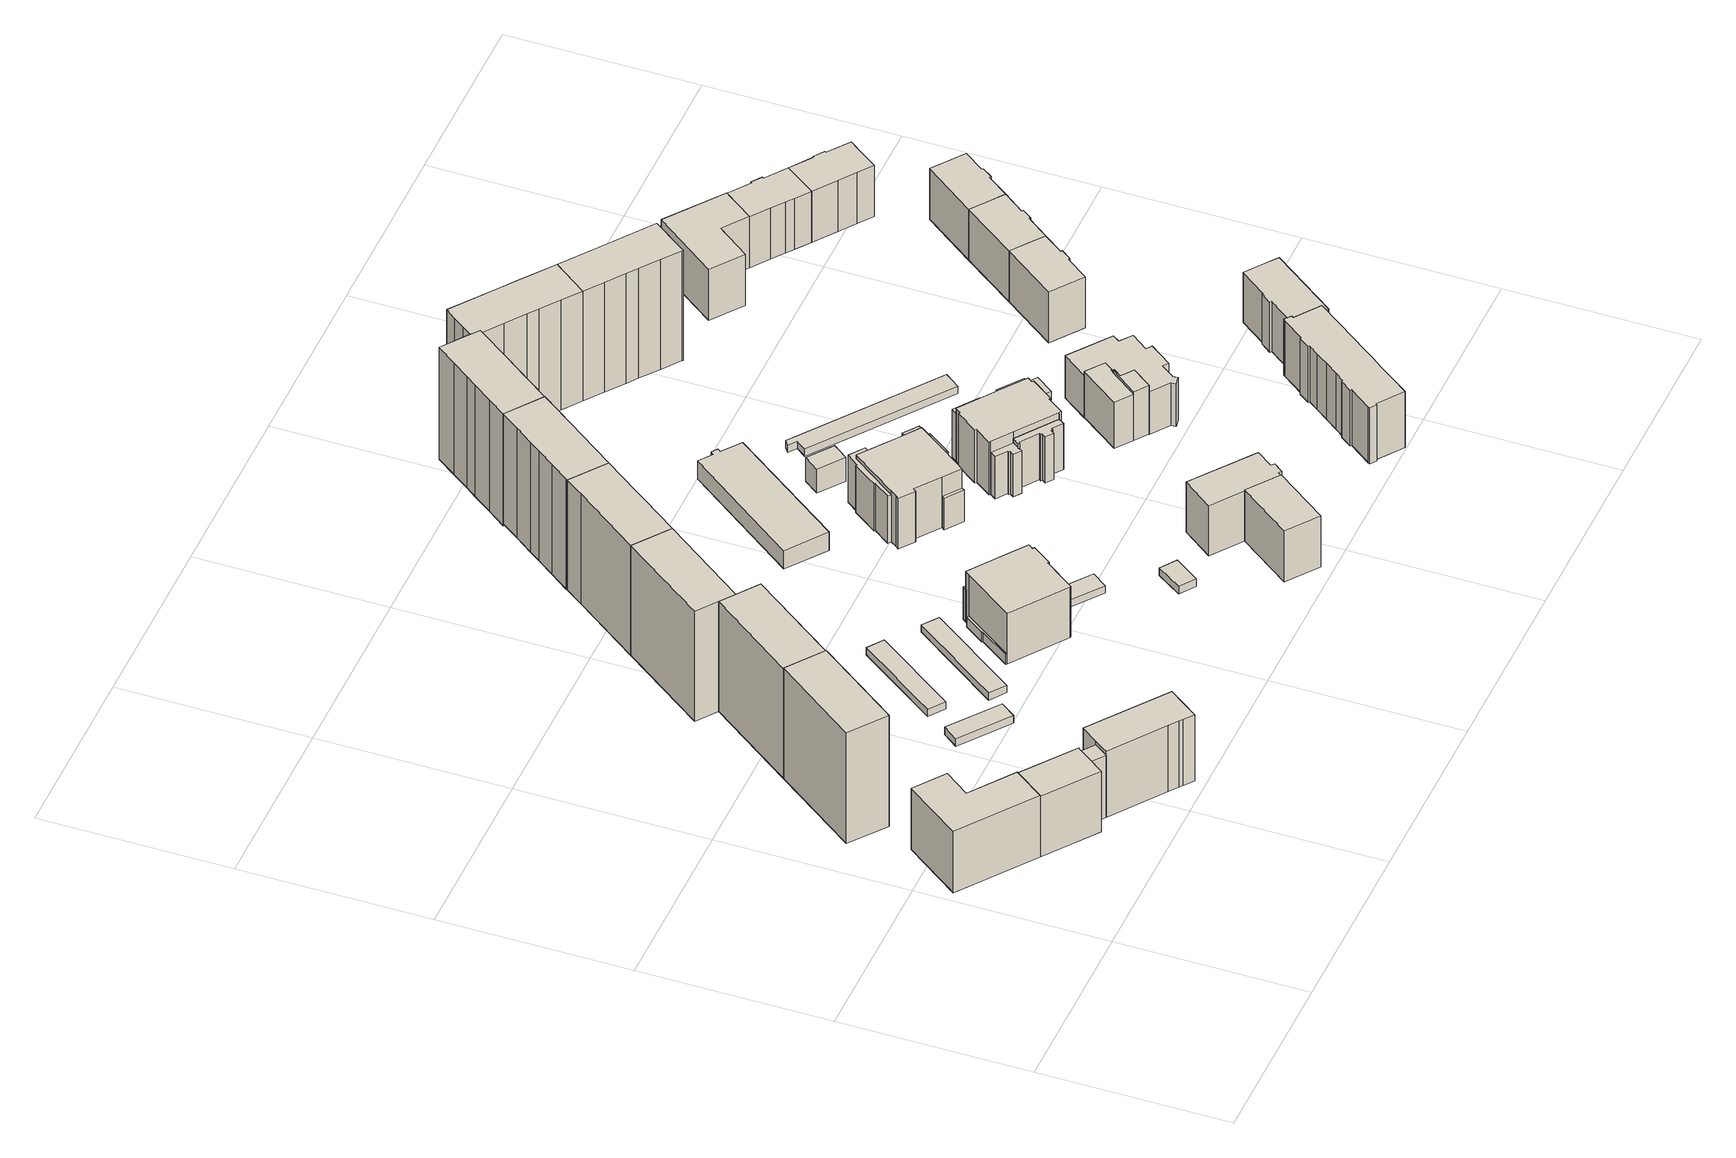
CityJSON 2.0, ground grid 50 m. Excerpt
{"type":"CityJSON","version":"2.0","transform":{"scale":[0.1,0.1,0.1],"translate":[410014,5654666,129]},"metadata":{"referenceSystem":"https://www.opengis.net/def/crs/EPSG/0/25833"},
"CityObjects":{
"building1":{"type":"Building","attributes":{"Dachtyp_tdc":"tdcFreeFormRoof","Gemeindeschluessel":14612000,"Dachneigung":39.38,"QualitaetDacherkennung":29,"Geometrietyp2DReferenz":"3000","measuredHeight":20.93,"function":"31001_9998","roofType":"5000"},"geometry":[{"type":"Solid","lod":"1","boundaries":[[[[0,1,2,3,4,5]],[[6,7,8,9,10,11]],[[5,7,6,0]],[[4,8,7,5]],[[3,9,8,4]],[[2,10,9,3]],[[1,11,10,2]],[[0,6,11,1]]]]}]},
"building2":{"type":"Building","attributes":{"Dachtyp_tdc":"tdcHipAndGableRoof","Gemeindeschluessel":14612000,"Dachneigung":37.53,"QualitaetDacherkennung":63,"Geometrietyp2DReferenz":"3000","measuredHeight":20.54,"function":"31001_9998","roofType":"5000"},"geometry":[{"type":"Solid","lod":"1","boundaries":[[[[12,13,14,15,16,17,18,19]],[[11,20,21,22,23,24,6,25]],[[19,20,11,12]],[[18,21,20,19]],[[17,22,21,18]],[[16,23,22,17]],[[15,24,23,16]],[[14,6,24,15]],[[13,25,6,14]],[[12,11,25,13]]]]}]},
"building3":{"type":"Building","attributes":{"Dachtyp_tdc":"tdcFreeFormRoof","Gemeindeschluessel":14612000,"Dachneigung":11.72,"QualitaetDacherkennung":18,"Geometrietyp2DReferenz":"3000","measuredHeight":34.73,"function":"31001_9998","roofType":"5000"},"geometry":[{"type":"Solid","lod":"1","boundaries":[[[[26,27,28,29]],[[30,31,32,33]],[[29,31,30,26]],[[28,32,31,29]],[[27,33,32,28]],[[26,30,33,27]]]]}]},
"building4":{"type":"Building","attributes":{"Gemeindeschluessel":14612000,"Geometrietyp2DReferenz":"3000","function":"31001_9998","roofType":"9999"},"children":["building4-1","building4-2"]},
"building4-1":{"type":"BuildingPart","attributes":{"Dachtyp_tdc":"tdcGableRoof","Dachneigung":36,"QualitaetDacherkennung":52,"Geometrietyp2DReferenz":"3000","measuredHeight":19.91,"roofType":"3100"},"parents":["building4"],"geometry":[{"type":"Solid","lod":"1","boundaries":[[[[34,35,36,37,38,39,40,41]],[[42,43,44,45,46,47,48,49]],[[41,43,42,34]],[[40,44,43,41]],[[39,45,44,40]],[[38,46,45,39]],[[37,47,46,38]],[[36,48,47,37]],[[35,49,48,36]],[[34,42,49,35]]]]}]},
"building4-2":{"type":"BuildingPart","attributes":{"Dachtyp_tdc":"tdcHipAndGableRoof","Dachneigung":37.66,"QualitaetDacherkennung":66,"Geometrietyp2DReferenz":"3000","measuredHeight":22.25,"roofType":"5000"},"parents":["building4"],"geometry":[{"type":"Solid","lod":"1","boundaries":[[[[50,51,52,53,54,55,56,57,58]],[[59,60,61,62,48,46,63,64,65]],[[58,60,59,50]],[[57,61,60,58]],[[56,62,61,57]],[[55,48,62,56]],[[54,46,48,55]],[[53,63,46,54]],[[52,64,63,53]],[[51,65,64,52]],[[50,59,65,51]]]]}]},
"building5":{"type":"Building","attributes":{"Dachtyp_tdc":"tdcPolyFlatRoof","Gemeindeschluessel":14612000,"Dachneigung":0,"QualitaetDacherkennung":44,"Geometrietyp2DReferenz":"3000","measuredHeight":33.78,"function":"31001_9998","roofType":"1000"},"geometry":[{"type":"Solid","lod":"1","boundaries":[[[[66,67,68,69,70]],[[33,71,72,73,30]],[[70,71,33,66]],[[69,72,71,70]],[[68,73,72,69]],[[67,30,73,68]],[[66,33,30,67]]]]}]},
"building6":{"type":"Building","attributes":{"Dachtyp_tdc":"tdcPolyFlatRoof","Gemeindeschluessel":14612000,"Dachneigung":0,"QualitaetDacherkennung":46,"Geometrietyp2DReferenz":"3000","measuredHeight":2.23,"function":"31001_2463","roofType":"1000"},"geometry":[{"type":"Solid","lod":"1","boundaries":[[[[74,75,76,77]],[[78,79,80,81]],[[77,79,78,74]],[[76,80,79,77]],[[75,81,80,76]],[[74,78,81,75]]]]}]},
"building7":{"type":"Building","attributes":{"Dachtyp_tdc":"tdcPolyFlatRoof","Gemeindeschluessel":14612000,"Dachneigung":0,"QualitaetDacherkennung":51,"Geometrietyp2DReferenz":"3000","measuredHeight":33.8,"function":"31001_9998","roofType":"1000"},"geometry":[{"type":"Solid","lod":"1","boundaries":[[[[70,69,82,83,84]],[[71,85,86,87,72]],[[84,85,71,70]],[[83,86,85,84]],[[82,87,86,83]],[[69,72,87,82]],[[70,71,72,69]]]]}]},
"building8":{"type":"Building","attributes":{"Dachtyp_tdc":"tdcPolyFlatRoof","Gemeindeschluessel":14612000,"Dachneigung":2.59,"QualitaetDacherkennung":65,"Geometrietyp2DReferenz":"3000","measuredHeight":2.38,"function":"31001_2463","roofType":"2100"},"geometry":[{"type":"Solid","lod":"1","boundaries":[[[[88,89,90,91]],[[92,93,94,95]],[[91,93,92,88]],[[90,94,93,91]],[[89,95,94,90]],[[88,92,95,89]]]]}]},
"building9":{"type":"Building","attributes":{"Dachtyp_tdc":"tdcPolyFlatRoof","Gemeindeschluessel":14612000,"Dachneigung":2.66,"QualitaetDacherkennung":78,"Geometrietyp2DReferenz":"3000","measuredHeight":2.38,"function":"31001_2463","roofType":"2100"},"geometry":[{"type":"Solid","lod":"1","boundaries":[[[[96,97,98,99]],[[100,101,102,103]],[[99,101,100,96]],[[98,102,101,99]],[[97,103,102,98]],[[96,100,103,97]]]]}]},
"building10":{"type":"Building","attributes":{"Dachtyp_tdc":"tdcPolyFlatRoof","Gemeindeschluessel":14612000,"Dachneigung":0,"QualitaetDacherkennung":55,"Geometrietyp2DReferenz":"3000","measuredHeight":33.82,"function":"31001_9998","roofType":"1000"},"geometry":[{"type":"Solid","lod":"1","boundaries":[[[[82,104,105,106,107,108,83]],[[109,110,111,112,113,114,115]],[[83,110,109,82]],[[108,111,110,83]],[[107,112,111,108]],[[106,113,112,107]],[[105,114,113,106]],[[104,115,114,105]],[[82,109,115,104]]]]}]},
"building11":{"type":"Building","attributes":{"Gemeindeschluessel":14612000,"Geometrietyp2DReferenz":"3000","function":"31001_9998","roofType":"9999"},"children":["building11-1","building11-2","building11-3","building11-4"]},
"building11-1":{"type":"BuildingPart","attributes":{"Dachtyp_tdc":"tdcFreeFormRoof","Dachneigung":64.35,"QualitaetDacherkennung":30,"Geometrietyp2DReferenz":"3000","measuredHeight":10.66,"roofType":"5000"},"parents":["building11"],"geometry":[{"type":"Solid","lod":"1","boundaries":[[[[116,117,118,119]],[[120,121,122,123]],[[119,121,120,116]],[[118,122,121,119]],[[117,123,122,118]],[[116,120,123,117]]]]}]},
"building11-2":{"type":"BuildingPart","attributes":{"Dachtyp_tdc":"tdcFreeFormRoof","Dachneigung":64.36,"QualitaetDacherkennung":20,"Geometrietyp2DReferenz":"3000","measuredHeight":10.66,"roofType":"5000"},"parents":["building11"],"geometry":[{"type":"Solid","lod":"1","boundaries":[[[[124,125,126,127]],[[128,129,130,131]],[[127,129,128,124]],[[126,130,129,127]],[[125,131,130,126]],[[124,128,131,125]]]]}]},
"building11-3":{"type":"BuildingPart","attributes":{"Dachtyp_tdc":"tdcCutTentRoof","Dachneigung":29.07,"QualitaetDacherkennung":58,"Geometrietyp2DReferenz":"3000","measuredHeight":17.68,"roofType":"9999"},"parents":["building11"],"geometry":[{"type":"Solid","lod":"1","boundaries":[[[[132,133,134,135,136,137,138,139,140,141,142,143,144]],[[122,145,146,147,148,149,150,151,152,153,130,129,123]],[[143,145,122,144]],[[142,146,145,143]],[[141,147,146,142]],[[140,148,147,141]],[[139,149,148,140]],[[138,150,149,139]],[[137,151,150,138]],[[136,152,151,137]],[[135,153,152,136]],[[134,130,153,135]],[[133,129,130,134]],[[132,123,129,133]],[[144,122,123,132]]]]}]},
"building11-4":{"type":"BuildingPart","attributes":{"Dachtyp_tdc":"tdcPolyFlatRoof","Dachneigung":0,"QualitaetDacherkennung":0,"Geometrietyp2DReferenz":"3000","measuredHeight":3,"roofType":"9999"},"parents":["building11"],"geometry":[{"type":"Solid","lod":"1","boundaries":[[[[154,155,156,157,158,159]],[[160,161,162,163,153,152]],[[159,161,160,154]],[[158,162,161,159]],[[157,163,162,158]],[[156,153,163,157]],[[155,152,153,156]],[[154,160,152,155]]]]}]},
"building12":{"type":"Building","attributes":{"Dachtyp_tdc":"tdcPolyFlatRoof","Gemeindeschluessel":14612000,"Dachneigung":3.45,"QualitaetDacherkennung":83,"Geometrietyp2DReferenz":"3000","measuredHeight":2.37,"function":"31001_9998","roofType":"2100"},"geometry":[{"type":"Solid","lod":"1","boundaries":[[[[164,165,166,167]],[[168,169,170,171]],[[167,169,168,164]],[[166,170,169,167]],[[165,171,170,166]],[[164,168,171,165]]]]}]},
"building13":{"type":"Building","attributes":{"Dachtyp_tdc":"tdcPolyFlatRoof","Gemeindeschluessel":14612000,"Dachneigung":0,"QualitaetDacherkennung":52,"Geometrietyp2DReferenz":"3000","measuredHeight":33.81,"function":"31001_9998","roofType":"1000"},"geometry":[{"type":"Solid","lod":"1","boundaries":[[[[106,172,173,174,175,176,177,178,179,180,107]],[[113,112,181,182,183,184,185,186,187,188,189]],[[107,112,113,106]],[[180,181,112,107]],[[179,182,181,180]],[[178,183,182,179]],[[177,184,183,178]],[[176,185,184,177]],[[175,186,185,176]],[[174,187,186,175]],[[173,188,187,174]],[[172,189,188,173]],[[106,113,189,172]]]]}]},
"building14":{"type":"Building","attributes":{"Dachtyp_tdc":"tdcPolyFlatRoof","Gemeindeschluessel":14612000,"Dachneigung":0,"QualitaetDacherkennung":57,"Geometrietyp2DReferenz":"3000","measuredHeight":2.3,"function":"31001_9998","roofType":"1000"},"geometry":[{"type":"Solid","lod":"1","boundaries":[[[[190,191,192,193]],[[194,195,196,197]],[[193,195,194,190]],[[192,196,195,193]],[[191,197,196,192]],[[190,194,197,191]]]]}]},
"building15":{"type":"Building","attributes":{"Dachtyp_tdc":"tdcGableRoof","Gemeindeschluessel":14612000,"Dachneigung":37.14,"QualitaetDacherkennung":86,"Geometrietyp2DReferenz":"3000","measuredHeight":17.7,"function":"31001_9998","roofType":"3100"},"geometry":[{"type":"Solid","lod":"1","boundaries":[[[[198,199,200,201]],[[202,203,204,205]],[[201,203,202,198]],[[200,204,203,201]],[[199,205,204,200]],[[198,202,205,199]]]]}]},
"building16":{"type":"Building","attributes":{"Dachtyp_tdc":"tdcPolyFlatRoof","Gemeindeschluessel":14612000,"Dachneigung":5.88,"QualitaetDacherkennung":93,"Geometrietyp2DReferenz":"3000","measuredHeight":6.21,"function":"31001_9998","roofType":"2100"},"geometry":[{"type":"Solid","lod":"1","boundaries":[[[[206,207,208,209,210,211,212,213]],[[214,215,216,217,218,219,220,221]],[[213,215,214,206]],[[212,216,215,213]],[[211,217,216,212]],[[210,218,217,211]],[[209,219,218,210]],[[208,220,219,209]],[[207,221,220,208]],[[206,214,221,207]]]]}]},
"building17":{"type":"Building","attributes":{"Dachtyp_tdc":"tdcHipRoof","Gemeindeschluessel":14612000,"Dachneigung":37,"QualitaetDacherkennung":67,"Geometrietyp2DReferenz":"3000","measuredHeight":17.67,"function":"31001_9998","roofType":"3200"},"geometry":[{"type":"Solid","lod":"1","boundaries":[[[[222,223,224,225,226,227,228,229,230]],[[231,232,233,234,235,236,204,203,237]],[[230,232,231,222]],[[229,233,232,230]],[[228,234,233,229]],[[227,235,234,228]],[[226,236,235,227]],[[225,204,236,226]],[[224,203,204,225]],[[223,237,203,224]],[[222,231,237,223]]]]}]},
"building18":{"type":"Building","attributes":{"Gemeindeschluessel":14612000,"Geometrietyp2DReferenz":"3000","function":"31001_9998","roofType":"9999"},"children":["building18-1","building18-2","building18-3","building18-4"]},
"building18-1":{"type":"BuildingPart","attributes":{"Dachtyp_tdc":"tdcCutTentRoof","Dachneigung":21.17,"QualitaetDacherkennung":53,"Geometrietyp2DReferenz":"3000","measuredHeight":17.03,"roofType":"9999"},"parents":["building18"],"geometry":[{"type":"Solid","lod":"1","boundaries":[[[[238,239,240,241,242,243,244,245,246,247,248,249]],[[250,251,252,253,254,255,256,257,258,259,260,261]],[[249,251,250,238]],[[248,252,251,249]],[[247,253,252,248]],[[246,254,253,247]],[[245,255,254,246]],[[244,256,255,245]],[[243,257,256,244]],[[242,258,257,243]],[[241,259,258,242]],[[240,260,259,241]],[[239,261,260,240]],[[238,250,261,239]]]]}]},
"building18-2":{"type":"BuildingPart","attributes":{"Dachtyp_tdc":"tdcPolyFlatRoof","Dachneigung":44.2,"QualitaetDacherkennung":12,"Geometrietyp2DReferenz":"3000","measuredHeight":10.12,"roofType":"2100"},"parents":["building18"],"geometry":[{"type":"Solid","lod":"1","boundaries":[[[[262,263,264,265]],[[252,266,267,253]],[[265,266,252,262]],[[264,267,266,265]],[[263,253,267,264]],[[262,252,253,263]]]]}]},
"building18-3":{"type":"BuildingPart","attributes":{"Dachtyp_tdc":"tdcFreeFormRoof","Dachneigung":20.86,"QualitaetDacherkennung":35,"Geometrietyp2DReferenz":"3000","measuredHeight":14.91,"roofType":"5000"},"parents":["building18"],"geometry":[{"type":"Solid","lod":"1","boundaries":[[[[268,269,270,271,272,273,274,275,276,277,278,279,280,281]],[[282,283,284,285,286,287,288,289,290,251,250,291,261,292]],[[281,283,282,268]],[[280,284,283,281]],[[279,285,284,280]],[[278,286,285,279]],[[277,287,286,278]],[[276,288,287,277]],[[275,289,288,276]],[[274,290,289,275]],[[273,251,290,274]],[[272,250,251,273]],[[271,291,250,272]],[[270,261,291,271]],[[269,292,261,270]],[[268,282,292,269]]]]}]},
"building18-4":{"type":"BuildingPart","attributes":{"Dachtyp_tdc":"tdcFreeFormRoof","Dachneigung":28.39,"QualitaetDacherkennung":55,"Geometrietyp2DReferenz":"3000","measuredHeight":15.11,"roofType":"5000"},"parents":["building18"],"geometry":[{"type":"Solid","lod":"1","boundaries":[[[[293,294,295,296,297,298,299,300,301,302,303,304]],[[259,258,305,306,307,308,309,310,311,312,313,260]],[[304,258,259,293]],[[303,305,258,304]],[[302,306,305,303]],[[301,307,306,302]],[[300,308,307,301]],[[299,309,308,300]],[[298,310,309,299]],[[297,311,310,298]],[[296,312,311,297]],[[295,313,312,296]],[[294,260,313,295]],[[293,259,260,294]]]]}]},
"building19":{"type":"Building","attributes":{"Dachtyp_tdc":"tdcPolyFlatRoof","Gemeindeschluessel":14612000,"Dachneigung":0,"QualitaetDacherkennung":54,"Geometrietyp2DReferenz":"3000","measuredHeight":34.4,"function":"31001_9998","roofType":"1000"},"geometry":[{"type":"Solid","lod":"1","boundaries":[[[[314,315,316,317,318,319,320,321,322,323,324,325,326]],[[327,328,329,330,331,332,333,334,335,336,337,338,339]],[[326,328,327,314]],[[325,329,328,326]],[[324,330,329,325]],[[323,331,330,324]],[[322,332,331,323]],[[321,333,332,322]],[[320,334,333,321]],[[319,335,334,320]],[[318,336,335,319]],[[317,337,336,318]],[[316,338,337,317]],[[315,339,338,316]],[[314,327,339,315]]]]}]},
"building20":{"type":"Building","attributes":{"Dachtyp_tdc":"tdcGableRoof","Gemeindeschluessel":14612000,"Dachneigung":66.56,"QualitaetDacherkennung":7,"Geometrietyp2DReferenz":"3000","measuredHeight":12.33,"function":"31001_9998","roofType":"3100"},"geometry":[{"type":"Solid","lod":"1","boundaries":[[[[340,341,342,343]],[[344,345,346,347]],[[343,345,344,340]],[[342,346,345,343]],[[341,347,346,342]],[[340,344,347,341]]]]}]},
"building21":{"type":"Building","attributes":{"Gemeindeschluessel":14612000,"Geometrietyp2DReferenz":"3000","function":"31001_9998","roofType":"9999"},"children":["building21-1","building21-2","building21-3","building21-4","building21-5"]},
"building21-1":{"type":"BuildingPart","attributes":{"Dachtyp_tdc":"tdcPolyFlatRoof","Dachneigung":45.45,"QualitaetDacherkennung":30,"Geometrietyp2DReferenz":"3000","measuredHeight":16.06,"roofType":"2100"},"parents":["building21"],"geometry":[{"type":"Solid","lod":"1","boundaries":[[[[348,349,350,351,352,353,354,355,356,357,358,359,360,361,362]],[[363,364,365,366,367,368,369,370,371,372,373,374,375,376,377]],[[362,364,363,348]],[[361,365,364,362]],[[360,366,365,361]],[[359,367,366,360]],[[358,368,367,359]],[[357,369,368,358]],[[356,370,369,357]],[[355,371,370,356]],[[354,372,371,355]],[[353,373,372,354]],[[352,374,373,353]],[[351,375,374,352]],[[350,376,375,351]],[[349,377,376,350]],[[348,363,377,349]]]]}]},
"building21-2":{"type":"BuildingPart","attributes":{"Dachtyp_tdc":"tdcHipRoof","Dachneigung":11.89,"QualitaetDacherkennung":41,"Geometrietyp2DReferenz":"3000","measuredHeight":17.17,"roofType":"3200"},"parents":["building21"],"geometry":[{"type":"Solid","lod":"1","boundaries":[[[[378,379,380,381,382,383,384,385,386,387,388,389,390,391,392,393,394,395]],[[376,396,397,398,399,400,401,402,403,404,405,406,407,408,409,410,363,377]],[[395,396,376,378]],[[394,397,396,395]],[[393,398,397,394]],[[392,399,398,393]],[[391,400,399,392]],[[390,401,400,391]],[[389,402,401,390]],[[388,403,402,389]],[[387,404,403,388]],[[386,405,404,387]],[[385,406,405,386]],[[384,407,406,385]],[[383,408,407,384]],[[382,409,408,383]],[[381,410,409,382]],[[380,363,410,381]],[[379,377,363,380]],[[378,376,377,379]]]]}]},
"building21-3":{"type":"BuildingPart","attributes":{"Dachtyp_tdc":"tdcPolyFlatRoof","Dachneigung":35.21,"QualitaetDacherkennung":28,"Geometrietyp2DReferenz":"3000","measuredHeight":15.31,"roofType":"2100"},"parents":["building21"],"geometry":[{"type":"Solid","lod":"1","boundaries":[[[[411,412,413,414]],[[403,402,415,416]],[[414,402,403,411]],[[413,415,402,414]],[[412,416,415,413]],[[411,403,416,412]]]]}]},
"building21-4":{"type":"BuildingPart","attributes":{"Dachtyp_tdc":"tdcFreeFormRoof","Dachneigung":63.8,"QualitaetDacherkennung":18,"Geometrietyp2DReferenz":"3000","measuredHeight":15.7,"roofType":"5000"},"parents":["building21"],"geometry":[{"type":"Solid","lod":"1","boundaries":[[[[417,418,419,420,421,422,423,424,425,426]],[[427,428,429,430,431,396,376,432,375,433]],[[426,428,427,417]],[[425,429,428,426]],[[424,430,429,425]],[[423,431,430,424]],[[422,396,431,423]],[[421,376,396,422]],[[420,432,376,421]],[[419,375,432,420]],[[418,433,375,419]],[[417,427,433,418]]]]}]},
"building21-5":{"type":"BuildingPart","attributes":{"Dachtyp_tdc":"tdcPolyFlatRoof","Dachneigung":45.72,"QualitaetDacherkennung":29,"Geometrietyp2DReferenz":"3000","measuredHeight":15.8,"roofType":"2100"},"parents":["building21"],"geometry":[{"type":"Solid","lod":"1","boundaries":[[[[434,435,436,437]],[[438,439,405,404]],[[437,439,438,434]],[[436,405,439,437]],[[435,404,405,436]],[[434,438,404,435]]]]}]},
"building22":{"type":"Building","attributes":{"Dachtyp_tdc":"tdcPolyFlatRoof","Gemeindeschluessel":14612000,"Dachneigung":0,"QualitaetDacherkennung":51,"Geometrietyp2DReferenz":"3000","measuredHeight":33.8,"function":"31001_9998","roofType":"1000"},"geometry":[{"type":"Solid","lod":"1","boundaries":[[[[440,441,442,443,444,445,446,447,448,449,450,451,452]],[[453,454,455,456,457,458,459,460,461,462,463,464,465]],[[452,454,453,440]],[[451,455,454,452]],[[450,456,455,451]],[[449,457,456,450]],[[448,458,457,449]],[[447,459,458,448]],[[446,460,459,447]],[[445,461,460,446]],[[444,462,461,445]],[[443,463,462,444]],[[442,464,463,443]],[[441,465,464,442]],[[440,453,465,441]]]]}]},
"building23":{"type":"Building","attributes":{"Gemeindeschluessel":14612000,"Geometrietyp2DReferenz":"3000","function":"31001_9998","roofType":"9999"},"children":["building23-1","building23-2"]},
"building23-1":{"type":"BuildingPart","attributes":{"Dachtyp_tdc":"tdcPolyFlatRoof","Dachneigung":0,"QualitaetDacherkennung":42,"Geometrietyp2DReferenz":"3000","measuredHeight":15.01,"roofType":"1000"},"parents":["building23"],"geometry":[{"type":"Solid","lod":"1","boundaries":[[[[466,467,468,469,470,471]],[[472,473,474,475,476,477]],[[471,473,472,466]],[[470,474,473,471]],[[469,475,474,470]],[[468,476,475,469]],[[467,477,476,468]],[[466,472,477,467]]]]}]},
"building23-2":{"type":"BuildingPart","attributes":{"Dachtyp_tdc":"tdcHipAndGableRoof","Dachneigung":30.9,"QualitaetDacherkennung":17,"Geometrietyp2DReferenz":"3000","measuredHeight":15.33,"roofType":"5000"},"parents":["building23"],"geometry":[{"type":"Solid","lod":"1","boundaries":[[[[478,479,480,481,482,483,484,485]],[[486,477,487,476,488,489,490,491]],[[485,477,486,478]],[[484,487,477,485]],[[483,476,487,484]],[[482,488,476,483]],[[481,489,488,482]],[[480,490,489,481]],[[479,491,490,480]],[[478,486,491,479]]]]}]},
"building24":{"type":"Building","attributes":{"Dachtyp_tdc":"tdcPolyFlatRoof","Gemeindeschluessel":14612000,"Dachneigung":3.7,"QualitaetDacherkennung":73,"Geometrietyp2DReferenz":"3000","measuredHeight":2.38,"function":"31001_9998","roofType":"2100"},"geometry":[{"type":"Solid","lod":"1","boundaries":[[[[492,493,494,495,496,497,498]],[[499,500,501,502,503,504,505]],[[498,500,499,492]],[[497,501,500,498]],[[496,502,501,497]],[[495,503,502,496]],[[494,504,503,495]],[[493,505,504,494]],[[492,499,505,493]]]]}]},
"building25":{"type":"Building","attributes":{"Dachtyp_tdc":"tdcPolyFlatRoof","Gemeindeschluessel":14612000,"Dachneigung":0,"QualitaetDacherkennung":71,"Geometrietyp2DReferenz":"3000","measuredHeight":2.76,"function":"31001_9998","roofType":"1000"},"geometry":[{"type":"Solid","lod":"1","boundaries":[[[[506,507,508,509,510,511,512]],[[513,514,515,516,517,518,519]],[[512,514,513,506]],[[511,515,514,512]],[[510,516,515,511]],[[509,517,516,510]],[[508,518,517,509]],[[507,519,518,508]],[[506,513,519,507]]]]}]},
"building26":{"type":"Building","attributes":{"Dachtyp_tdc":"tdcFreeFormRoof","Gemeindeschluessel":14612000,"Dachneigung":0.543,"QualitaetDacherkennung":58,"Geometrietyp2DReferenz":"3000","measuredHeight":15.21,"function":"31001_9998","roofType":"5000"},"geometry":[{"type":"Solid","lod":"1","boundaries":[[[[520,521,522,523,524,525,526,527,528,529,530,531,532,533,534,535,536,537,538,539,540]],[[541,542,543,544,545,546,547,548,549,550,551,552,553,554,555,556,557,558,559,560,561]],[[540,542,541,520]],[[539,543,542,540]],[[538,544,543,539]],[[537,545,544,538]],[[536,546,545,537]],[[535,547,546,536]],[[534,548,547,535]],[[533,549,548,534]],[[532,550,549,533]],[[531,551,550,532]],[[530,552,551,531]],[[529,553,552,530]],[[528,554,553,529]],[[527,555,554,528]],[[526,556,555,527]],[[525,557,556,526]],[[524,558,557,525]],[[523,559,558,524]],[[522,560,559,523]],[[521,561,560,522]],[[520,541,561,521]]]]}]},
"building27":{"type":"Building","attributes":{"Dachtyp_tdc":"tdcHipRoof","Gemeindeschluessel":14612000,"Dachneigung":37.39,"QualitaetDacherkennung":78,"Geometrietyp2DReferenz":"3000","measuredHeight":19.4,"function":"31001_9998","roofType":"3200"},"geometry":[{"type":"Solid","lod":"1","boundaries":[[[[562,563,564,565,566,567,568,569,570,571,572,573,574,575,576,577,578,579,580,581,582,583,584,585,586]],[[587,588,589,590,591,592,593,594,595,596,597,598,599,600,601,602,603,604,605,606,607,608,609,610,611]],[[586,588,587,562]],[[585,589,588,586]],[[584,590,589,585]],[[583,591,590,584]],[[582,592,591,583]],[[581,593,592,582]],[[580,594,593,581]],[[579,595,594,580]],[[578,596,595,579]],[[577,597,596,578]],[[576,598,597,577]],[[575,599,598,576]],[[574,600,599,575]],[[573,601,600,574]],[[572,602,601,573]],[[571,603,602,572]],[[570,604,603,571]],[[569,605,604,570]],[[568,606,605,569]],[[567,607,606,568]],[[566,608,607,567]],[[565,609,608,566]],[[564,610,609,565]],[[563,611,610,564]],[[562,587,611,563]]]]}]},
"building28":{"type":"Building","attributes":{"Dachtyp_tdc":"tdcPolyFlatRoof","Gemeindeschluessel":14612000,"Dachneigung":0,"QualitaetDacherkennung":43,"Geometrietyp2DReferenz":"3000","measuredHeight":33.84,"function":"31001_9998","roofType":"1000"},"geometry":[{"type":"Solid","lod":"1","boundaries":[[[[443,612,613,614,615,616,617,618,619,444]],[[463,462,620,621,622,623,624,625,626,627]],[[444,462,463,443]],[[619,620,462,444]],[[618,621,620,619]],[[617,622,621,618]],[[616,623,622,617]],[[615,624,623,616]],[[614,625,624,615]],[[613,626,625,614]],[[612,627,626,613]],[[443,463,627,612]]]]}]},
"building29":{"type":"Building","attributes":{"Dachtyp_tdc":"tdcGableRoof","Gemeindeschluessel":14612000,"Dachneigung":37.34,"QualitaetDacherkennung":84,"Geometrietyp2DReferenz":"3000","measuredHeight":17.43,"function":"31001_9998","roofType":"3100"},"geometry":[{"type":"Solid","lod":"1","boundaries":[[[[628,629,630,631,632,633,634,635,636,637,638,639]],[[640,641,642,643,644,645,646,647,648,649,650,651]],[[639,641,640,628]],[[638,642,641,639]],[[637,643,642,638]],[[636,644,643,637]],[[635,645,644,636]],[[634,646,645,635]],[[633,647,646,634]],[[632,648,647,633]],[[631,649,648,632]],[[630,650,649,631]],[[629,651,650,630]],[[628,640,651,629]]]]}]},
"building30":{"type":"Building","attributes":{"Dachtyp_tdc":"tdcHipAndGableRoof","Gemeindeschluessel":14612000,"Dachneigung":37.4,"QualitaetDacherkennung":74,"Geometrietyp2DReferenz":"3000","measuredHeight":17.73,"function":"31001_9998","roofType":"5000"},"geometry":[{"type":"Solid","lod":"1","boundaries":[[[[652,653,654,655,656,657,658,659,660]],[[661,662,663,664,665,666,667,668,669]],[[660,662,661,652]],[[659,663,662,660]],[[658,664,663,659]],[[657,665,664,658]],[[656,666,665,657]],[[655,667,666,656]],[[654,668,667,655]],[[653,669,668,654]],[[652,661,669,653]]]]}]},
"building31":{"type":"Building","attributes":{"Dachtyp_tdc":"tdcFreeFormRoof","Gemeindeschluessel":14612000,"Dachneigung":36.95,"QualitaetDacherkennung":85,"Geometrietyp2DReferenz":"3000","measuredHeight":17.74,"function":"31001_9998","roofType":"5000"},"geometry":[{"type":"Solid","lod":"1","boundaries":[[[[670,671,672,673,674,675]],[[676,677,678,679,680,681]],[[675,677,676,670]],[[674,678,677,675]],[[673,679,678,674]],[[672,680,679,673]],[[671,681,680,672]],[[670,676,681,671]]]]}]},
"building32":{"type":"Building","attributes":{"Dachtyp_tdc":"tdcGableRoof","Gemeindeschluessel":14612000,"Dachneigung":37.35,"QualitaetDacherkennung":78,"Geometrietyp2DReferenz":"3000","measuredHeight":17.75,"function":"31001_9998","roofType":"3100"},"geometry":[{"type":"Solid","lod":"1","boundaries":[[[[682,683,684,685,686,654,653,652,687,688]],[[689,690,691,661,669,668,692,693,694,695]],[[688,690,689,682]],[[687,691,690,688]],[[652,661,691,687]],[[653,669,661,652]],[[654,668,669,653]],[[686,692,668,654]],[[685,693,692,686]],[[684,694,693,685]],[[683,695,694,684]],[[682,689,695,683]]]]}]},
"building33":{"type":"Building","attributes":{"Dachtyp_tdc":"tdcGableRoof","Gemeindeschluessel":14612000,"Dachneigung":37.66,"QualitaetDacherkennung":80,"Geometrietyp2DReferenz":"3000","measuredHeight":17.76,"function":"31001_9998","roofType":"3100"},"geometry":[{"type":"Solid","lod":"1","boundaries":[[[[696,697,698,699,700,701,702,703,704,705,706,707,708]],[[709,710,711,712,713,714,715,716,717,679,718,678,719]],[[708,710,709,696]],[[707,711,710,708]],[[706,712,711,707]],[[705,713,712,706]],[[704,714,713,705]],[[703,715,714,704]],[[702,716,715,703]],[[701,717,716,702]],[[700,679,717,701]],[[699,718,679,700]],[[698,678,718,699]],[[697,719,678,698]],[[696,709,719,697]]]]}]},
"building34":{"type":"Building","attributes":{"Dachtyp_tdc":"tdcGableRoof","Gemeindeschluessel":14612000,"Dachneigung":37.51,"QualitaetDacherkennung":86,"Geometrietyp2DReferenz":"3000","measuredHeight":17.75,"function":"31001_9998","roofType":"3100"},"geometry":[{"type":"Solid","lod":"1","boundaries":[[[[720,721,722,723,724,686,685,684,725,726]],[[727,728,729,694,693,692,730,731,732,733]],[[726,728,727,720]],[[725,729,728,726]],[[684,694,729,725]],[[685,693,694,684]],[[686,692,693,685]],[[724,730,692,686]],[[723,731,730,724]],[[722,732,731,723]],[[721,733,732,722]],[[720,727,733,721]]]]}]},
"building35":{"type":"Building","attributes":{"Dachtyp_tdc":"tdcGableRoof","Gemeindeschluessel":14612000,"Dachneigung":37.45,"QualitaetDacherkennung":77,"Geometrietyp2DReferenz":"3000","measuredHeight":17.76,"function":"31001_9998","roofType":"3100"},"geometry":[{"type":"Solid","lod":"1","boundaries":[[[[734,735,706,705,704,736,737,738,739,740,741,742]],[[743,744,745,746,747,748,749,750,714,713,712,751]],[[742,744,743,734]],[[741,745,744,742]],[[740,746,745,741]],[[739,747,746,740]],[[738,748,747,739]],[[737,749,748,738]],[[736,750,749,737]],[[704,714,750,736]],[[705,713,714,704]],[[706,712,713,705]],[[735,751,712,706]],[[734,743,751,735]]]]}]}
},
"vertices":[
[200,258,212],[259,338,212],[146,421,212],[196,488,212],[116,547,212],[8,400,212],[200,258,23],[8,400,23],[116,547,23],[196,488,23],[146,421,23],[259,338,23],
[259,338,209],[229,298,209],[200,258,209],[336,158,209],[368,201,209],[371,205,209],[391,233,209],[395,237,209],[395,237,23],[391,233,23],[371,205,23],[368,201,23],[336,158,23],[229,298,23],
[341,848,361],[247,917,361],[84,697,361],[178,627,361],[341,848,20],[178,627,20],[84,697,20],[247,917,20],
[371,205,197],[368,201,197],[406,173,197],[420,191,197],[433,209,197],[395,237,197],[391,233,197],[382,219,197],[371,205,6],[382,219,6],[391,233,6],[395,237,6],[433,209,6],[420,191,6],[406,173,6],[368,201,6],
[603,28,209],[632,68,209],[661,108,209],[465,253,209],[433,209,209],[406,173,209],[545,71,209],[569,53,209],[578,47,209],[603,28,6],[578,47,6],[569,53,6],[545,71,6],[465,253,6],[661,108,6],[632,68,6],
[247,917,358],[341,848,358],[510,1077,358],[454,1118,358],[416,1146,358],[416,1146,20],[454,1118,20],[510,1077,20],
[497,584,46],[623,489,46],[653,529,46],[527,624,46],[497,584,23],[527,624,23],[653,529,23],[623,489,23],
[620,1341,358],[528,1409,358],[362,1185,358],[362,1185,20],[528,1409,20],[620,1341,20],
[615,655,43],[769,869,43],[728,898,43],[574,685,43],[615,655,21],[574,685,21],[728,898,21],[769,869,21],
[720,544,44],[889,778,44],[849,808,44],[679,573,44],[720,544,22],[679,573,22],[849,808,22],[889,778,22],
[691,1438,358],[714,1469,358],[784,1564,358],[692,1632,358],[657,1584,358],[620,1341,19],[528,1409,19],[657,1584,19],[692,1632,19],[784,1564,19],[714,1469,19],[691,1438,19],
[1033,660,120],[1026,651,120],[1064,623,120],[1071,632,120],[1033,660,19],[1071,632,19],[1064,623,19],[1026,651,19],
[966,708,119],[930,734,119],[923,725,119],[960,699,119],[966,708,19],[960,699,19],[923,725,19],[930,734,19],
[1026,651,175],[960,699,175],[923,725,175],[914,713,175],[819,581,175],[960,479,175],[962,478,175],[1020,558,175],[1023,555,175],[1060,607,175],[1055,610,175],[1056,611,175],[1064,623,175],[1056,611,19],[1055,610,19],[1060,607,19],[1023,555,19],[1020,558,19],[962,478,19],[960,479,19],[819,581,19],[914,713,19],
[816,584,49],[819,581,49],[914,713,49],[908,717,49],[871,665,49],[873,663,49],[816,584,19],[873,663,19],[871,665,19],[908,717,19],
[1053,523,41],[1138,460,41],[1168,501,41],[1083,564,41],[1053,523,19],[1083,564,19],[1168,501,19],[1138,460,19],
[856,1661,358],[880,1694,358],[950,1789,358],[858,1857,358],[823,1809,358],[786,1760,358],[765,1731,358],[731,1685,358],[694,1635,358],[694,1635,19],[731,1685,19],[765,1731,19],[786,1760,19],[823,1809,19],[858,1857,19],[950,1789,19],[880,1694,19],[856,1661,19],
[1197,300,41],[1238,271,41],[1284,337,41],[1243,366,41],[1197,300,18],[1243,366,18],[1284,337,18],[1238,271,18],
[1326,86,176],[1407,26,176],[1510,165,176],[1429,225,176],[1326,86,18],[1429,225,18],[1510,165,18],[1407,26,18],
[1232,1466,71],[1217,1477,71],[1211,1469,71],[1176,1495,71],[950,1191,71],[1050,1117,71],[1275,1421,71],[1226,1458,71],[1232,1466,15],[1226,1458,15],[1275,1421,15],[1050,1117,15],[950,1191,15],[1176,1495,15],[1211,1469,15],[1217,1477,15],
[1410,364,172],[1350,284,172],[1429,225,172],[1510,165,172],[1518,176,172],[1526,170,172],[1545,195,172],[1537,202,172],[1569,245,172],[1410,364,18],[1569,245,18],[1537,202,18],[1545,195,18],[1526,170,18],[1518,176,18],[1350,284,18],
[1368,1009,171],[1314,1048,171],[1273,1078,171],[1222,1116,171],[1131,993,171],[1119,976,171],[1113,968,171],[1151,940,171],[1157,948,171],[1222,901,171],[1265,869,171],[1278,885,171],[1368,1009,15],[1278,885,15],[1265,869,15],[1222,901,15],[1157,948,15],[1151,940,15],[1113,968,15],[1119,976,15],[1131,993,15],[1222,1116,15],[1273,1078,15],[1314,1048,15],
[1265,869,112],[1222,901,112],[1216,893,112],[1260,860,112],[1260,860,15],[1216,893,15],
[1341,1040,159],[1320,1056,159],[1314,1048,159],[1356,1017,159],[1368,1009,159],[1278,885,159],[1282,882,159],[1316,929,159],[1322,925,159],[1369,989,159],[1363,993,159],[1384,1022,159],[1368,1033,159],[1347,1049,159],[1341,1040,15],[1347,1049,15],[1368,1033,15],[1384,1022,15],[1363,993,15],[1369,989,15],[1322,925,15],[1316,929,15],[1282,882,15],[1356,1017,15],[1320,1056,15],
[1222,1116,160],[1273,1078,160],[1279,1086,160],[1258,1101,160],[1265,1110,160],[1226,1138,160],[1202,1105,160],[1199,1108,160],[1152,1044,160],[1155,1042,160],[1123,999,160],[1131,993,160],[1123,999,15],[1155,1042,15],[1152,1044,15],[1199,1108,15],[1202,1105,15],[1226,1138,15],[1265,1110,15],[1258,1101,15],[1279,1086,15],
[858,1857,357],[950,1789,357],[1020,1884,357],[1045,1917,357],[1117,2015,357],[1100,2028,357],[1091,2035,357],[1026,2083,357],[1025,2082,357],[986,2029,357],[953,1984,357],[931,1955,357],[894,1905,357],[858,1857,13],[894,1905,13],[931,1955,13],[953,1984,13],[986,2029,13],[1025,2082,13],[1026,2083,13],[1091,2035,13],[1100,2028,13],[1117,2015,13],[1045,1917,13],[1020,1884,13],[950,1789,13],
[1231,1218,87],[1295,1170,87],[1325,1210,87],[1261,1258,87],[1231,1218,14],[1261,1258,14],[1325,1210,14],[1295,1170,14],
[1526,726,158],[1527,726,158],[1423,801,158],[1409,783,158],[1412,781,158],[1415,785,158],[1462,751,158],[1459,747,158],[1463,744,158],[1456,734,158],[1475,720,158],[1482,730,158],[1487,727,158],[1489,731,158],[1516,712,158],[1526,726,16],[1516,712,16],[1489,731,16],[1487,727,16],[1482,730,16],[1475,720,16],[1456,734,16],[1463,744,16],[1459,747,16],[1462,751,16],[1415,785,16],[1412,781,16],[1409,783,16],[1423,801,16],[1527,726,16],
[1423,801,179],[1527,726,179],[1526,726,179],[1531,723,179],[1562,767,179],[1566,764,179],[1609,823,179],[1605,826,179],[1614,839,179],[1553,884,179],[1514,912,179],[1453,956,179],[1442,941,179],[1438,944,179],[1396,887,179],[1400,884,179],[1368,840,179],[1372,838,179],[1372,838,16],[1368,840,16],[1400,884,16],[1396,887,16],[1438,944,16],[1442,941,16],[1453,956,16],[1514,912,16],[1553,884,16],[1614,839,16],[1605,826,16],[1609,823,16],[1566,764,16],[1562,767,16],[1531,723,16],
[1514,912,163],[1524,926,163],[1463,970,163],[1453,956,163],[1463,970,16],[1524,926,16],
[1383,786,146],[1402,772,146],[1409,783,146],[1417,793,146],[1423,801,146],[1372,838,146],[1361,822,146],[1389,802,146],[1387,799,146],[1390,796,146],[1383,786,16],[1390,796,16],[1387,799,16],[1389,802,16],[1361,822,16],[1417,793,16],[1402,772,16],
[1563,898,165],[1553,884,165],[1614,839,165],[1625,853,165],[1563,898,16],[1625,853,16],
[1220,1940,348],[1248,1919,348],[1296,1883,348],[1343,1847,348],[1411,1938,348],[1316,2009,348],[1285,2032,348],[1167,2119,348],[1145,2090,348],[1124,2061,348],[1100,2028,348],[1117,2015,348],[1170,1976,348],[1220,1940,10],[1170,1976,10],[1117,2015,10],[1100,2028,10],[1124,2061,10],[1145,2090,10],[1167,2119,10],[1285,2032,10],[1316,2009,10],[1411,1938,10],[1343,1847,10],[1296,1883,10],[1248,1919,10],
[1729,668,166],[1727,670,166],[1672,597,166],[1706,572,166],[1745,624,166],[1714,647,166],[1729,668,16],[1714,647,16],[1745,624,16],[1706,572,16],[1672,597,16],[1727,670,16],
[1734,679,158],[1737,677,158],[1753,700,158],[1707,734,158],[1629,629,158],[1672,597,158],[1712,650,158],[1727,670,158],[1734,679,16],[1712,650,16],[1629,629,16],[1707,734,16],[1753,700,16],[1737,677,16],
[1349,1294,31],[1687,1043,31],[1717,1083,31],[1378,1334,31],[1361,1347,31],[1347,1336,31],[1368,1320,31],[1349,1294,9],[1368,1320,9],[1347,1336,9],[1361,1347,9],[1378,1334,9],[1717,1083,9],[1687,1043,9],
[1676,840,39],[1703,822,39],[1719,846,39],[1741,830,39],[1776,878,39],[1727,914,39],[1693,865,39],[1676,840,11],[1693,865,11],[1727,914,11],[1776,878,11],[1741,830,11],[1719,846,11],[1703,822,11],
[1706,572,146],[1754,536,146],[1756,523,146],[1779,527,146],[1777,540,146],[1804,577,146],[1818,566,146],[1861,625,146],[1847,635,146],[1881,680,146],[1849,704,146],[1862,722,146],[1756,801,146],[1707,734,146],[1753,700,146],[1737,677,146],[1734,679,146],[1727,670,146],[1729,668,146],[1714,647,146],[1745,624,146],[1706,572,15],[1745,624,15],[1714,647,15],[1729,668,15],[1727,670,15],[1734,679,15],[1737,677,15],[1753,700,15],[1707,734,15],[1756,801,15],[1862,722,15],[1849,704,15],[1881,680,15],[1847,635,15],[1861,625,15],[1818,566,15],[1804,577,15],[1777,540,15],[1779,527,15],[1756,523,15],[1754,536,15],
[1864,152,183],[1842,122,183],[1846,119,183],[1802,61,183],[1799,56,183],[1815,45,183],[1818,49,183],[1884,1,183],[1943,82,183],[1968,114,183],[1992,148,183],[2016,179,183],[2100,293,183],[2035,340,183],[2039,345,183],[2022,358,183],[2018,353,183],[1976,296,183],[1972,298,183],[1952,270,183],[1955,267,183],[1935,241,183],[1911,208,183],[1885,174,183],[1868,150,183],[1864,152,11],[1868,150,11],[1885,174,11],[1911,208,11],[1935,241,11],[1955,267,11],[1952,270,11],[1972,298,11],[1976,296,11],[2018,353,11],[2022,358,11],[2039,345,11],[2035,340,11],[2100,293,11],[2016,179,11],[1992,148,11],[1968,114,11],[1943,82,11],[1884,1,11],[1818,49,11],[1815,45,11],[1799,56,11],[1802,61,11],[1846,119,11],[1842,122,11],
[1392,1811,348],[1439,1776,348],[1467,1755,348],[1515,1719,348],[1562,1684,348],[1564,1682,348],[1632,1775,348],[1503,1870,348],[1503,1870,10],[1632,1775,10],[1564,1682,10],[1562,1684,10],[1515,1719,10],[1467,1755,10],[1439,1776,10],[1392,1811,10],
[2091,415,164],[2039,345,164],[2035,340,164],[2075,311,164],[2100,293,164],[2114,282,164],[2243,456,164],[2204,486,164],[2164,515,164],[2111,444,164],[2108,446,164],[2087,418,164],[2091,415,10],[2087,418,10],[2108,446,10],[2111,444,10],[2164,515,10],[2204,486,10],[2243,456,10],[2114,282,10],[2100,293,10],[2075,311,10],[2035,340,10],[2039,345,10],
[2122,993,160],[2082,1023,160],[2042,1053,160],[1939,914,160],[2020,854,160],[2063,913,160],[2067,911,160],[2087,938,160],[2083,940,160],[2122,993,3],[2083,940,3],[2087,938,3],[2067,911,3],[2063,913,3],[2020,854,3],[1939,914,3],[2042,1053,3],[2082,1023,3],
[1725,1681,161],[1806,1621,161],[1871,1708,161],[1935,1661,161],[1994,1741,161],[1850,1848,161],[1725,1681,3],[1850,1848,3],[1994,1741,3],[1935,1661,3],[1871,1708,3],[1806,1621,3],
[2188,1074,160],[2184,1077,160],[2227,1134,160],[2186,1164,160],[2146,1194,160],[2166,1051,160],[2169,1049,160],[2188,1074,3],[2169,1049,3],[2166,1051,3],[2146,1194,3],[2186,1164,3],[2227,1134,3],[2184,1077,3],
[2052,1703,160],[2050,1700,160],[1994,1741,160],[1964,1701,160],[1935,1661,160],[1982,1626,160],[2015,1601,160],[2035,1587,160],[2072,1559,160],[2101,1599,160],[2131,1640,160],[2075,1681,160],[2078,1684,160],[2052,1703,3],[2078,1684,3],[2075,1681,3],[2131,1640,3],[2101,1599,3],[2072,1559,3],[2035,1587,3],[2015,1601,3],[1982,1626,3],[1964,1701,3],[2050,1700,3],
[2293,1215,160],[2289,1218,160],[2330,1272,160],[2289,1302,160],[2249,1332,160],[2269,1191,160],[2273,1188,160],[2293,1215,3],[2273,1188,3],[2269,1191,3],[2249,1332,3],[2289,1302,3],[2330,1272,3],[2289,1218,3],
[2190,1601,160],[2188,1598,160],[2132,1515,160],[2173,1484,160],[2211,1456,160],[2240,1496,160],[2270,1537,160],[2214,1579,160],[2216,1582,160],[2190,1601,3],[2216,1582,3],[2214,1579,3],[2270,1537,3],[2240,1496,3],[2211,1456,3],[2173,1484,3],[2132,1515,3],[2188,1598,3]
]}
